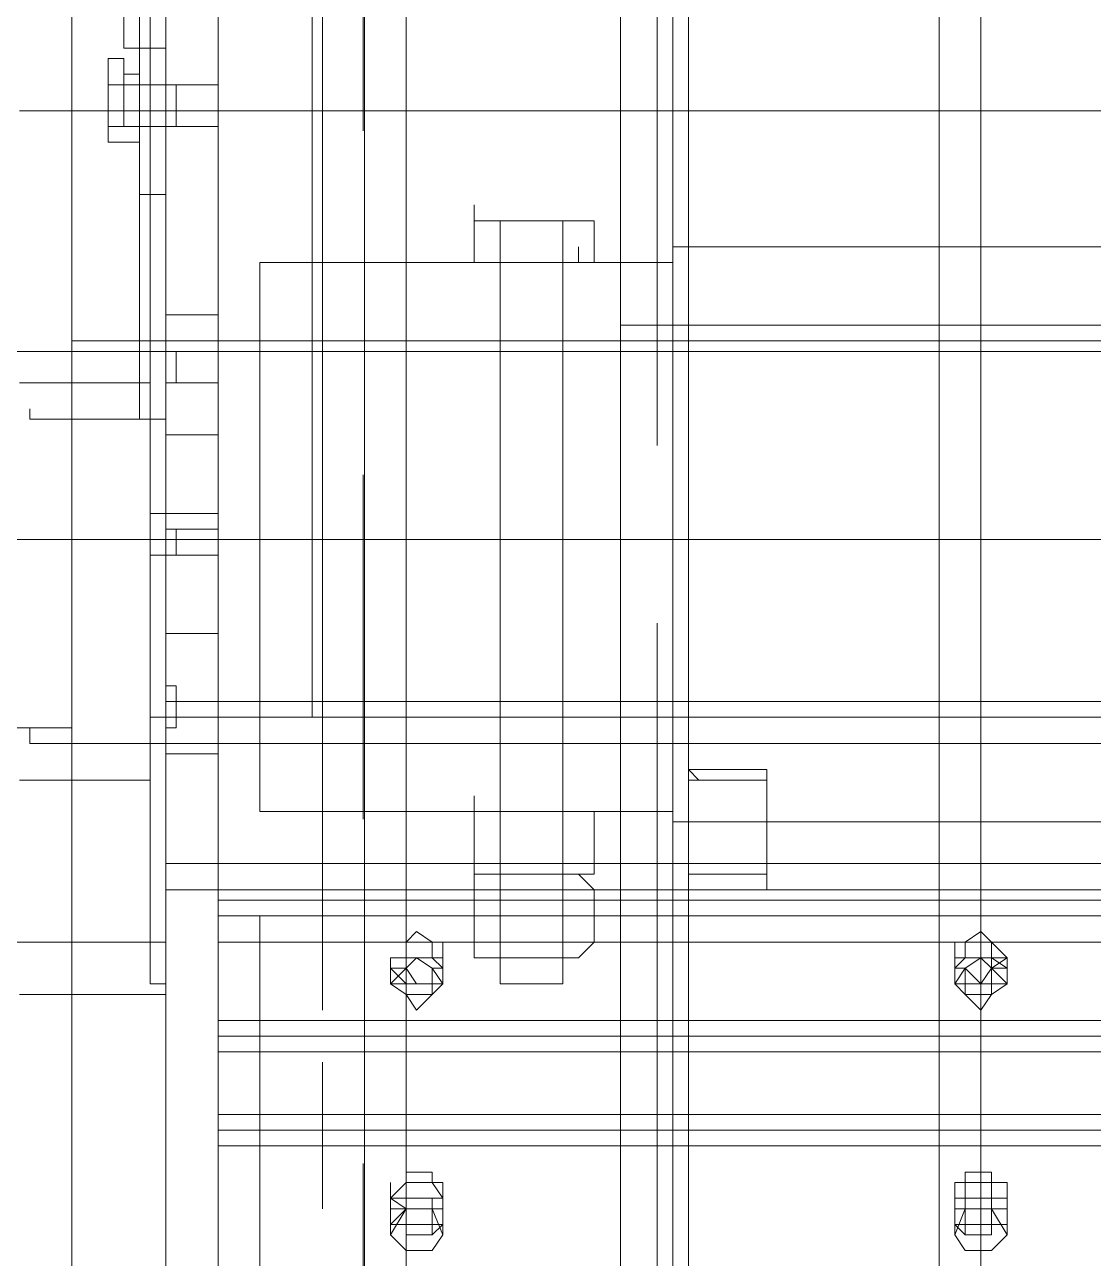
# Model space of a CAD drawing. Header units: millimetres. Extents: x 3220 to 226993, y 817 to 176024.
# Drawn here: x 73529.3 to 73825.1, y 88470.3 to 88811.7 of the extents above; entities that cross this region are included whole.
import ezdxf

# ---------------------------------------------------------------- set-up
doc = ezdxf.new("R2010")
doc.units = ezdxf.units.MM
doc.linetypes.add('AXES', pattern=[50.8, 31.75, -6.35, 6.35, -6.35])
doc.layers.add('Axe', color=1, linetype='AXES', lineweight=9)

# ---------------------------------------------------------------- blocks, each defined once
blk = doc.blocks.new('section 5-4')
at = {"layer": 'Axe', "ltscale": 15}
blk.add_line((3000, -8000), (3000, 28505.53), dxfattribs=at)
blk = doc.blocks.new('ligne broyage 2')
at = {"color": 7, "linetype": 'Continuous', "lineweight": 5, "true_color": 0x000007}
for points in [[(2440.9, 9545.77), (2440.9, 8427.57)], [(2455.36, 9545.77), (2455.36, 8427.57)], [(2455.36, 9545.77), (2455.36, 8427.57)], [(2481.4, 9020.67), (2481.4, 9372.18)], [(2229.7, 9338.91), (2229.7, 8468.07)], [(2241.27, 9338.91), (2241.27, 8468.07)], [(2310.7, 9338.91), (2310.7, 8468.07)], [(2319.38, 9338.91), (2319.38, 8928.08)], [(2388.82, 9338.91), (2388.82, 8468.07)], [(2400.39, 9338.91), (2400.39, 8468.07)], [(2459.7, 8790.66), (2459.7, 9338.91)], [(2411.97, 9153.75), (2411.97, 8771.85)], [(2315.04, 9142.18), (2315.04, 8664.81)], [(2329.51, 9142.18), (2329.51, 8664.81)], [(2414.86, 9068.4), (2414.86, 8852.86)], [(2466.94, 9056.83), (2466.94, 9038.02)], [(2462.6, 9049.6), (2462.6, 8935.32)], [(2466.94, 9038.02), (2466.94, 9042.36)], [(2455.36, 9038.02), (2466.94, 9038.02)], [(2471.28, 9035.13), (2466.94, 9035.13)], [(2466.94, 9030.79), (2466.94, 9035.13)], [(2471.28, 9027.9), (2471.28, 9035.13), (2471.28, 9035.13)], [(2471.28, 9030.79), (2471.28, 9035.13)], [(2440.9, 9027.9), (2440.9, 9030.79)], [(2466.94, 9027.9), (2466.94, 9030.79), (2462.6, 9030.79), (2466.94, 9030.79)], [(2466.94, 9030.79), (2462.6, 9030.79)], [(2471.28, 9030.79), (2471.28, 9011.99)], [(2440.9, 9027.9), (2466.94, 9027.9)], [(2440.9, 9016.33), (2440.9, 9027.9), (2440.9, 9027.9)], [(2462.6, 9027.9), (2440.9, 9027.9)], [(2455.36, 9027.9), (2440.9, 9027.9)], [(2452.47, 9016.33), (2452.47, 9027.9), (2455.36, 9027.9)], [(2462.6, 9027.9), (2455.36, 9027.9)], [(2471.28, 9027.9), (2466.94, 9027.9)], [(2466.94, 9016.33), (2466.94, 9027.9), (2466.94, 9027.9)], [(2471.28, 9016.33), (2471.28, 9027.9)], [(2495.87, 9020.67), (1629.37, 9020.67)], [(2440.9, 9016.33), (2440.9, 9020.67)], [(2481.4, 8954.12), (2481.4, 9020.67)], [(2440.9, 9016.33), (2466.94, 9016.33)], [(2440.9, 9016.33), (2462.6, 9016.33)], [(2440.9, 9016.33), (2455.36, 9016.33)], [(2455.36, 9016.33), (2452.47, 9016.33)], [(2455.36, 9016.33), (2462.6, 9016.33)], [(2466.94, 9016.33), (2462.6, 9016.33), (2462.6, 9016.33)], [(2471.28, 9016.33), (2466.94, 9016.33)], [(2471.28, 9011.99), (2471.28, 9016.33), (2471.28, 9016.33)], [(2471.28, 9011.99), (2471.28, 9016.33)], [(2462.6, 9011.99), (2466.94, 9011.99)], [(2466.94, 9011.99), (2462.6, 9011.99), (2462.6, 9011.99)], [(2471.28, 9011.99), (2466.94, 9011.99), (2466.94, 9011.99)], [(2462.6, 8997.52), (2455.36, 8997.52)], [(2370.01, 8990.29), (2370.01, 8994.63)], [(2336.74, 8990.29), (2336.74, 8978.71)], [(2341.08, 8990.29), (2336.74, 8990.29)], [(2345.42, 8990.29), (2336.74, 8990.29)], [(2341.08, 8990.29), (2370.01, 8990.29), (2362.78, 8990.29)], [(2345.42, 8990.29), (2345.42, 8978.71)], [(2345.42, 8990.29), (2362.78, 8990.29)], [(2362.78, 8990.29), (2362.78, 8978.71)], [(2370.01, 8990.29), (2370.01, 8978.71)], [(2315.04, 8983.05), (1833.33, 8983.05)], [(2341.08, 8978.71), (2341.08, 8983.05)], [(2341.08, 8978.71), (2341.08, 8983.05)], [(2370.01, 8978.71), (2370.01, 8983.05)], [(2370.01, 8978.71), (2370.01, 8983.05)], [(2341.08, 8978.71), (2315.04, 8978.71)], [(2345.42, 8978.71), (2336.74, 8978.71)], [(2341.08, 8978.71), (2370.01, 8978.71), (2370.01, 8978.71)], [(2345.42, 8978.71), (2341.08, 8978.71), (2341.08, 8978.71)], [(2345.42, 8978.71), (2345.42, 8779.09)], [(2362.78, 8978.71), (2345.42, 8978.71)], [(2362.78, 8779.09), (2362.78, 8978.71)], [(2370.01, 8978.71), (2362.78, 8978.71)], [(2370.01, 8978.71), (2362.78, 8978.71), (2362.78, 8978.71)], [(2429.32, 8978.71), (2370.01, 8978.71)], [(2429.32, 8978.71), (2429.32, 8826.82)], [(2455.36, 8964.25), (2440.9, 8964.25)], [(2329.51, 8961.36), (1818.87, 8961.36)], [(2345.42, 8957.02), (1804.4, 8957.02)], [(2345.42, 8957.02), (2362.78, 8957.02)], [(2345.42, 8957.02), (2362.78, 8957.02)], [(2481.4, 8957.02), (2362.78, 8957.02)], [(2481.4, 8957.02), (2481.4, 8845.63)], [(2495.87, 8954.12), (1629.37, 8954.12)], [(2455.36, 8954.12), (2440.9, 8954.12)], [(2452.47, 8954.12), (2452.47, 8945.44), (2455.36, 8945.44)], [(2455.36, 8954.12), (2452.47, 8954.12)], [(2455.36, 8954.12), (2459.7, 8954.12)], [(2481.4, 8605.5), (2481.4, 8954.12)], [(2537.82, 8954.12), (2481.4, 8954.12)], [(2440.9, 8945.44), (2455.36, 8945.44)], [(2492.97, 8945.44), (2459.7, 8945.44)], [(2459.7, 8945.44), (2459.7, 8935.32), (2459.7, 8935.32)], [(2495.87, 8945.44), (2492.97, 8945.44)], [(2492.97, 8935.32), (2492.97, 8938.21)], [(2455.36, 8935.32), (2462.6, 8935.32)], [(2459.7, 8935.32), (2492.97, 8935.32)], [(2440.9, 8930.98), (2455.36, 8930.98)], [(2440.9, 8909.28), (2455.36, 8909.28)], [(2459.7, 8909.28), (2455.36, 8909.28)], [(2455.36, 8904.94), (2440.9, 8904.94)], [(2452.47, 8904.94), (2452.47, 8897.71), (2455.36, 8897.71)], [(2455.36, 8904.94), (2452.47, 8904.94)], [(2440.9, 8897.71), (2455.36, 8897.71)], [(2455.36, 8897.71), (2459.7, 8897.71)], [(2319.38, 8878.9), (2319.38, 8468.07)], [(2440.9, 8876.01), (2455.36, 8876.01)], [(2452.47, 8849.97), (2452.47, 8861.54)], [(2455.36, 8861.54), (2452.47, 8861.54)], [(2440.9, 8857.2), (1711.82, 8857.2)], [(2440.9, 8857.2), (1711.82, 8857.2)], [(2455.36, 8857.2), (2440.9, 8857.2)], [(2440.9, 8852.86), (1711.82, 8852.86)], [(1711.82, 8852.86), (2440.9, 8852.86)], [(2440.9, 8852.86), (2455.36, 8852.86)], [(2455.36, 8852.86), (2459.7, 8852.86)], [(2345.42, 8845.63), (2345.42, 8849.97)], [(2455.36, 8849.97), (2452.47, 8849.97)], [(2481.4, 8849.97), (2537.82, 8849.97)], [(2492.97, 8845.63), (2492.97, 8849.97)], [(1804.4, 8845.63), (2345.42, 8845.63)], [(1818.87, 8845.63), (2329.51, 8845.63)], [(2362.78, 8845.63), (2345.42, 8845.63)], [(2362.78, 8845.63), (2345.42, 8845.63)], [(2362.78, 8845.63), (2481.4, 8845.63)], [(2492.97, 8845.63), (2459.7, 8845.63)], [(2459.7, 8845.63), (2459.7, 8835.5), (2459.7, 8835.5)], [(2440.9, 8842.74), (2455.36, 8842.74)], [(2289.01, 8838.4), (2289.01, 8835.5), (2289.01, 8835.5)], [(2289.01, 8835.5), (2289.01, 8809.46)], [(2310.7, 8809.46), (2310.7, 8838.4), (2310.7, 8838.4)], [(2459.7, 8835.5), (2492.97, 8835.5)], [(2492.97, 8835.5), (2495.87, 8835.5), (2495.87, 8835.5)], [(2345.42, 8826.82), (2345.42, 8831.16), (2345.42, 8831.16)], [(2362.78, 8826.82), (2362.78, 8831.16)], [(2370.01, 8826.82), (2370.01, 8831.16)], [(2315.04, 8826.82), (2345.42, 8826.82)], [(2341.08, 8826.82), (2336.74, 8826.82)], [(2336.74, 8809.46), (2336.74, 8826.82), (2345.42, 8826.82)], [(2362.78, 8826.82), (2370.01, 8826.82), (2341.08, 8826.82)], [(2345.42, 8809.46), (2345.42, 8826.82)], [(2345.42, 8826.82), (2345.42, 8809.46), (2345.42, 8809.46)], [(2345.42, 8826.82), (2362.78, 8826.82), (2362.78, 8809.46)], [(2345.42, 8809.46), (2345.42, 8826.82)], [(2362.78, 8826.82), (2345.42, 8826.82)], [(2362.78, 8826.82), (2429.32, 8826.82)], [(2362.78, 8809.46), (2362.78, 8826.82)], [(2362.78, 8809.46), (2362.78, 8826.82)], [(2370.01, 8809.46), (2370.01, 8826.82)], [(1833.33, 8823.93), (2315.04, 8823.93)], [(2163.15, 8812.36), (2289.01, 8812.36)], [(2289.01, 8812.36), (2310.7, 8812.36), (2310.7, 8812.36)], [(2310.7, 8812.36), (2440.9, 8812.36)], [(2370.01, 8809.46), (2370.01, 8812.36)], [(2440.9, 8812.36), (2455.36, 8812.36)], [(2336.74, 8809.46), (2345.42, 8809.46)], [(2336.74, 8809.46), (2341.08, 8809.46)], [(2341.08, 8809.46), (2336.74, 8805.13)], [(2341.08, 8809.46), (2370.01, 8809.46), (2345.42, 8809.46)], [(2370.01, 8809.46), (2341.08, 8809.46)], [(2345.42, 8809.46), (2345.42, 8805.13)], [(2362.78, 8805.13), (2362.78, 8809.46)], [(2370.01, 8805.13), (2370.01, 8809.46)], [(2440.9, 8805.13), (1711.82, 8805.13)], [(2336.74, 8790.66), (2336.74, 8805.13)], [(2370.01, 8805.13), (2336.74, 8805.13), (2336.74, 8805.13)], [(2345.42, 8786.32), (2345.42, 8805.13)], [(2345.42, 8805.13), (2345.42, 8786.32)], [(2345.42, 8790.66), (2345.42, 8805.13)], [(2362.78, 8786.32), (2362.78, 8805.13)], [(2362.78, 8786.32), (2362.78, 8805.13)], [(2362.78, 8790.66), (2362.78, 8805.13)], [(2370.01, 8790.66), (2370.01, 8805.13)], [(2440.9, 8805.13), (2455.36, 8805.13)], [(1711.82, 8802.23), (2440.9, 8802.23)], [(1711.82, 8802.23), (2440.9, 8802.23)], [(2440.9, 8802.23), (1711.82, 8802.23)], [(1711.82, 8797.89), (2440.9, 8797.89)], [(1711.82, 8797.89), (2440.9, 8797.89)], [(2429.32, 8790.66), (2429.32, 8797.89)], [(2429.32, 8797.89), (2440.9, 8797.89)], [(2388.82, 8786.32), (2388.82, 8790.66), (2385.93, 8793.55), (2381.59, 8790.66), (2378.69, 8790.66), (2378.69, 8786.32)], [(1711.82, 8790.66), (2440.9, 8790.66)], [(2236.93, 8786.32), (2236.93, 8790.66), (2236.93, 8790.66)], [(2336.74, 8790.66), (2345.42, 8790.66)], [(2336.74, 8790.66), (2341.08, 8786.32)], [(2345.42, 8786.32), (2345.42, 8790.66)], [(2362.78, 8790.66), (2345.42, 8790.66)], [(2362.78, 8786.32), (2362.78, 8790.66)], [(2362.78, 8790.66), (2370.01, 8790.66)], [(2370.01, 8786.32), (2370.01, 8790.66)], [(2378.69, 8786.32), (2378.69, 8783.43), (2381.59, 8783.43), (2381.59, 8779.09), (2388.82, 8779.09), (2388.82, 8783.43), (2393.16, 8783.43), (2393.16, 8786.32), (2388.82, 8786.32), (2388.82, 8790.66), (2381.59, 8790.66), (2381.59, 8786.32), (2378.69, 8786.32), (2378.69, 8783.43)], [(2429.32, 8667.7), (2429.32, 8790.66)], [(2429.32, 8790.66), (2440.9, 8790.66)], [(2455.36, 8790.66), (2656.44, 8790.66), (2656.44, 8790.66)], [(2455.36, 8779.09), (2459.7, 8779.09), (2459.7, 8790.66)], [(2236.93, 8783.43), (2234.04, 8786.32), (2226.8, 8786.32), (2222.46, 8783.43), (2222.46, 8779.09), (2222.46, 8783.43)], [(2222.46, 8786.32), (2222.46, 8783.43), (2222.46, 8783.43)], [(2222.46, 8783.43), (2222.46, 8786.32), (2222.46, 8786.32)], [(2236.93, 8783.43), (2236.93, 8786.32), (2236.93, 8786.32)], [(2236.93, 8783.43), (2236.93, 8786.32), (2236.93, 8786.32)], [(2370.01, 8786.32), (2341.08, 8786.32)], [(2393.16, 8779.09), (2393.16, 8783.43), (2388.82, 8783.43), (2388.82, 8786.32), (2378.69, 8786.32), (2378.69, 8783.43)], [(2378.69, 8786.32), (2378.69, 8783.43), (2381.59, 8783.43), (2381.59, 8779.09), (2385.93, 8779.09), (2388.82, 8783.43), (2388.82, 8786.32), (2393.16, 8786.32)], [(2378.69, 8783.43), (2378.69, 8786.32)], [(2378.69, 8783.43), (2378.69, 8786.32), (2378.69, 8786.32)], [(2388.82, 8786.32), (2393.16, 8786.32), (2393.16, 8786.32)], [(2393.16, 8783.43), (2393.16, 8786.32)], [(2222.46, 8779.09), (2222.46, 8783.43), (2222.46, 8783.43)], [(2222.46, 8783.43), (2226.8, 8783.43), (2226.8, 8779.09), (2234.04, 8779.09), (2234.04, 8783.43), (2236.93, 8783.43)], [(2236.93, 8779.09), (2236.93, 8783.43)], [(2236.93, 8783.43), (2236.93, 8779.09), (2236.93, 8779.09)], [(2362.78, 8779.09), (2362.78, 8783.43)], [(2378.69, 8783.43), (2378.69, 8779.09), (2378.69, 8779.09)], [(2378.69, 8783.43), (2378.69, 8779.09), (2378.69, 8779.09)], [(2378.69, 8779.09), (2378.69, 8783.43), (2378.69, 8783.43)], [(2378.69, 8783.43), (2381.59, 8783.43), (2381.59, 8779.09), (2388.82, 8779.09), (2388.82, 8783.43)], [(2388.82, 8783.43), (2393.16, 8783.43), (2393.16, 8783.43)], [(2393.16, 8783.43), (2393.16, 8779.09), (2393.16, 8779.09)], [(2222.46, 8779.09), (2226.8, 8779.09), (2226.8, 8776.19), (2234.04, 8776.19), (2234.04, 8779.09), (2236.93, 8779.09)], [(2378.69, 8779.09), (2381.59, 8779.09), (2381.59, 8776.19), (2388.82, 8776.19), (2388.82, 8779.09), (2393.16, 8779.09)], [(2455.36, 8776.19), (2495.87, 8776.19)], [(2440.9, 8768.96), (1711.82, 8768.96)], [(2440.9, 8764.62), (1711.82, 8764.62)], [(1711.82, 8764.62), (2440.9, 8764.62)], [(2440.9, 8760.28), (1711.82, 8760.28)], [(2411.97, 8757.39), (2411.97, 8716.88)], [(2440.9, 8742.92), (1711.82, 8742.92)], [(1711.82, 8738.58), (2440.9, 8738.58), (1711.82, 8738.58), (2440.9, 8738.58)], [(1711.82, 8738.58), (2440.9, 8738.58)], [(1711.82, 8734.24), (2440.9, 8734.24)], [(2393.16, 8719.78), (2388.82, 8724.12), (2388.82, 8727.01), (2381.59, 8727.01), (2381.59, 8724.12), (2378.69, 8724.12), (2378.69, 8719.78)], [(2236.93, 8719.78), (2236.93, 8724.12), (2236.93, 8724.12)], [(2393.16, 8719.78), (2393.16, 8724.12)], [(2222.46, 8719.78), (2222.46, 8712.54), (2222.46, 8712.54)], [(2222.46, 8719.78), (2222.46, 8716.88), (2226.8, 8716.88)], [(2236.93, 8712.54), (2236.93, 8719.78), (2236.93, 8719.78)], [(2236.93, 8716.88), (2236.93, 8719.78), (2236.93, 8719.78)], [(2378.69, 8719.78), (2378.69, 8716.88), (2378.69, 8716.88)], [(2393.16, 8712.54), (2393.16, 8716.88), (2388.82, 8716.88), (2388.82, 8719.78), (2381.59, 8719.78), (2381.59, 8716.88), (2378.69, 8716.88), (2378.69, 8712.54)], [(2378.69, 8719.78), (2381.59, 8719.78), (2381.59, 8716.88), (2388.82, 8716.88), (2388.82, 8719.78)], [(2378.69, 8719.78), (2378.69, 8712.54), (2378.69, 8712.54)], [(2388.82, 8716.88), (2393.16, 8719.78), (2393.16, 8719.78)], [(2388.82, 8719.78), (2393.16, 8719.78), (2393.16, 8719.78)], [(2393.16, 8712.54), (2393.16, 8719.78)], [(2226.8, 8716.88), (2226.8, 8712.54), (2234.04, 8712.54), (2234.04, 8716.88), (2236.93, 8716.88)], [(2236.93, 8712.54), (2236.93, 8716.88), (2236.93, 8716.88)], [(2378.69, 8716.88), (2381.59, 8716.88), (2381.59, 8712.54), (2388.82, 8712.54), (2388.82, 8716.88)], [(2393.16, 8712.54), (2393.16, 8716.88), (2393.16, 8716.88)], [(2222.46, 8712.54), (2222.46, 8709.65)], [(2222.46, 8709.65), (2222.46, 8712.54)], [(2236.93, 8709.65), (2236.93, 8712.54)], [(2236.93, 8709.65), (2236.93, 8712.54)], [(2378.69, 8712.54), (2378.69, 8709.65), (2378.69, 8709.65)], [(2378.69, 8712.54), (2381.59, 8709.65), (2388.82, 8709.65), (2388.82, 8712.54)], [(2378.69, 8709.65), (2378.69, 8712.54)], [(2393.16, 8709.65), (2393.16, 8712.54), (2388.82, 8712.54)], [(2393.16, 8709.65), (2393.16, 8712.54)]]:
    blk.add_lwpolyline(points, dxfattribs=at)
at = {"color": 1, "linetype": 'Continuous', "lineweight": 5, "true_color": 0x000001}
blk.add_lwpolyline([(85.86, 8902.05), (2673.8, 8902.05), (2673.8, 8902.05)], dxfattribs=at)
at = {"color": 7, "linetype": 'Continuous', "lineweight": 5, "true_color": 0x000007}
for points in [[(2167.49, 8852.86), (2414.86, 8852.86)], [(2310.7, 8838.4), (2289.01, 8838.4), (2289.01, 8835.5), (2307.81, 8835.5)], [(2310.7, 8835.5), (2310.7, 8838.4), (2289.01, 8838.4), (2289.01, 8835.5)], [(1870.94, 8812.36), (2455.36, 8812.36)], [(2289.01, 8809.46), (2289.01, 8805.13), (2310.7, 8805.13), (2310.7, 8809.46)], [(2222.46, 8786.32), (2226.8, 8783.43), (2229.7, 8779.09), (2234.04, 8783.43), (2236.93, 8783.43), (2236.93, 8790.66), (2234.04, 8790.66), (2229.7, 8793.55), (2226.8, 8790.66)], [(2222.46, 8783.43), (2226.8, 8783.43), (2226.8, 8779.09), (2234.04, 8779.09), (2234.04, 8783.43), (2236.93, 8783.43), (2236.93, 8786.32), (2234.04, 8786.32), (2234.04, 8790.66), (2226.8, 8790.66), (2226.8, 8786.32), (2222.46, 8786.32)], [(2229.7, 8771.85), (2226.8, 8776.19), (2222.46, 8779.09), (2226.8, 8783.43), (2229.7, 8786.32), (2234.04, 8783.43), (2236.93, 8779.09), (2234.04, 8776.19)], [(2236.93, 8783.43), (2234.04, 8786.32), (2226.8, 8786.32), (2226.8, 8783.43), (2222.46, 8783.43), (2222.46, 8779.09), (2226.8, 8779.09), (2226.8, 8776.19), (2234.04, 8776.19), (2234.04, 8779.09), (2236.93, 8779.09)], [(2385.93, 8771.85), (2381.59, 8776.19), (2378.69, 8779.09), (2381.59, 8783.43), (2385.93, 8786.32), (2388.82, 8783.43), (2393.16, 8779.09), (2388.82, 8776.19)], [(2393.16, 8783.43), (2388.82, 8783.43), (2388.82, 8786.32), (2381.59, 8786.32), (2378.69, 8783.43), (2378.69, 8779.09), (2381.59, 8779.09), (2381.59, 8776.19), (2388.82, 8776.19), (2388.82, 8779.09)], [(2345.42, 8779.09), (2362.78, 8779.09)], [(1711.82, 8768.96), (2440.9, 8768.96)], [(2222.46, 8719.78), (2226.8, 8719.78), (2226.8, 8716.88), (2234.04, 8716.88), (2234.04, 8719.78), (2236.93, 8719.78), (2236.93, 8724.12), (2234.04, 8724.12), (2234.04, 8727.01), (2226.8, 8727.01), (2226.8, 8724.12), (2222.46, 8724.12)], [(2236.93, 8719.78), (2234.04, 8719.78), (2234.04, 8724.12), (2226.8, 8724.12), (2226.8, 8719.78), (2222.46, 8719.78), (2222.46, 8716.88), (2226.8, 8716.88), (2226.8, 8712.54), (2234.04, 8712.54), (2234.04, 8716.88), (2236.93, 8716.88)], [(2393.16, 8719.78), (2388.82, 8719.78), (2388.82, 8724.12), (2381.59, 8724.12), (2378.69, 8719.78), (2378.69, 8716.88), (2381.59, 8716.88), (2381.59, 8712.54), (2388.82, 8712.54), (2388.82, 8716.88)], [(2222.46, 8712.54), (2226.8, 8712.54), (2226.8, 8709.65), (2234.04, 8709.65), (2236.93, 8712.54), (2236.93, 8716.88), (2234.04, 8716.88), (2234.04, 8719.78), (2226.8, 8719.78), (2226.8, 8716.88), (2222.46, 8716.88)], [(2236.93, 8712.54), (2236.93, 8716.88), (2234.04, 8716.88), (2234.04, 8719.78), (2226.8, 8719.78), (2226.8, 8716.88), (2222.46, 8716.88), (2222.46, 8712.54), (2226.8, 8712.54), (2226.8, 8709.65), (2234.04, 8709.65), (2234.04, 8712.54)], [(2393.16, 8712.54), (2388.82, 8716.88), (2388.82, 8719.78), (2381.59, 8719.78), (2381.59, 8716.88), (2378.69, 8716.88), (2378.69, 8712.54), (2381.59, 8712.54), (2381.59, 8709.65), (2388.82, 8709.65), (2388.82, 8712.54)], [(2229.7, 8705.31), (2226.8, 8705.31), (2222.46, 8709.65), (2226.8, 8716.88), (2234.04, 8716.88), (2236.93, 8709.65), (2234.04, 8705.31)], [(2385.93, 8705.31), (2381.59, 8705.31), (2378.69, 8709.65), (2381.59, 8716.88), (2388.82, 8716.88), (2393.16, 8709.65), (2388.82, 8705.31)]]:
    blk.add_lwpolyline(points, close=True, dxfattribs=at)

msp = doc.modelspace()

# ---------------------------------------------------------------- block references
msp.add_blockref('section 5-4', (70623.01, 81542.36))
at = {"xscale": -1}
msp.add_blockref('ligne broyage 2', (76023.71, 79767.2), dxfattribs=at)

doc.saveas('drawing.dxf')
